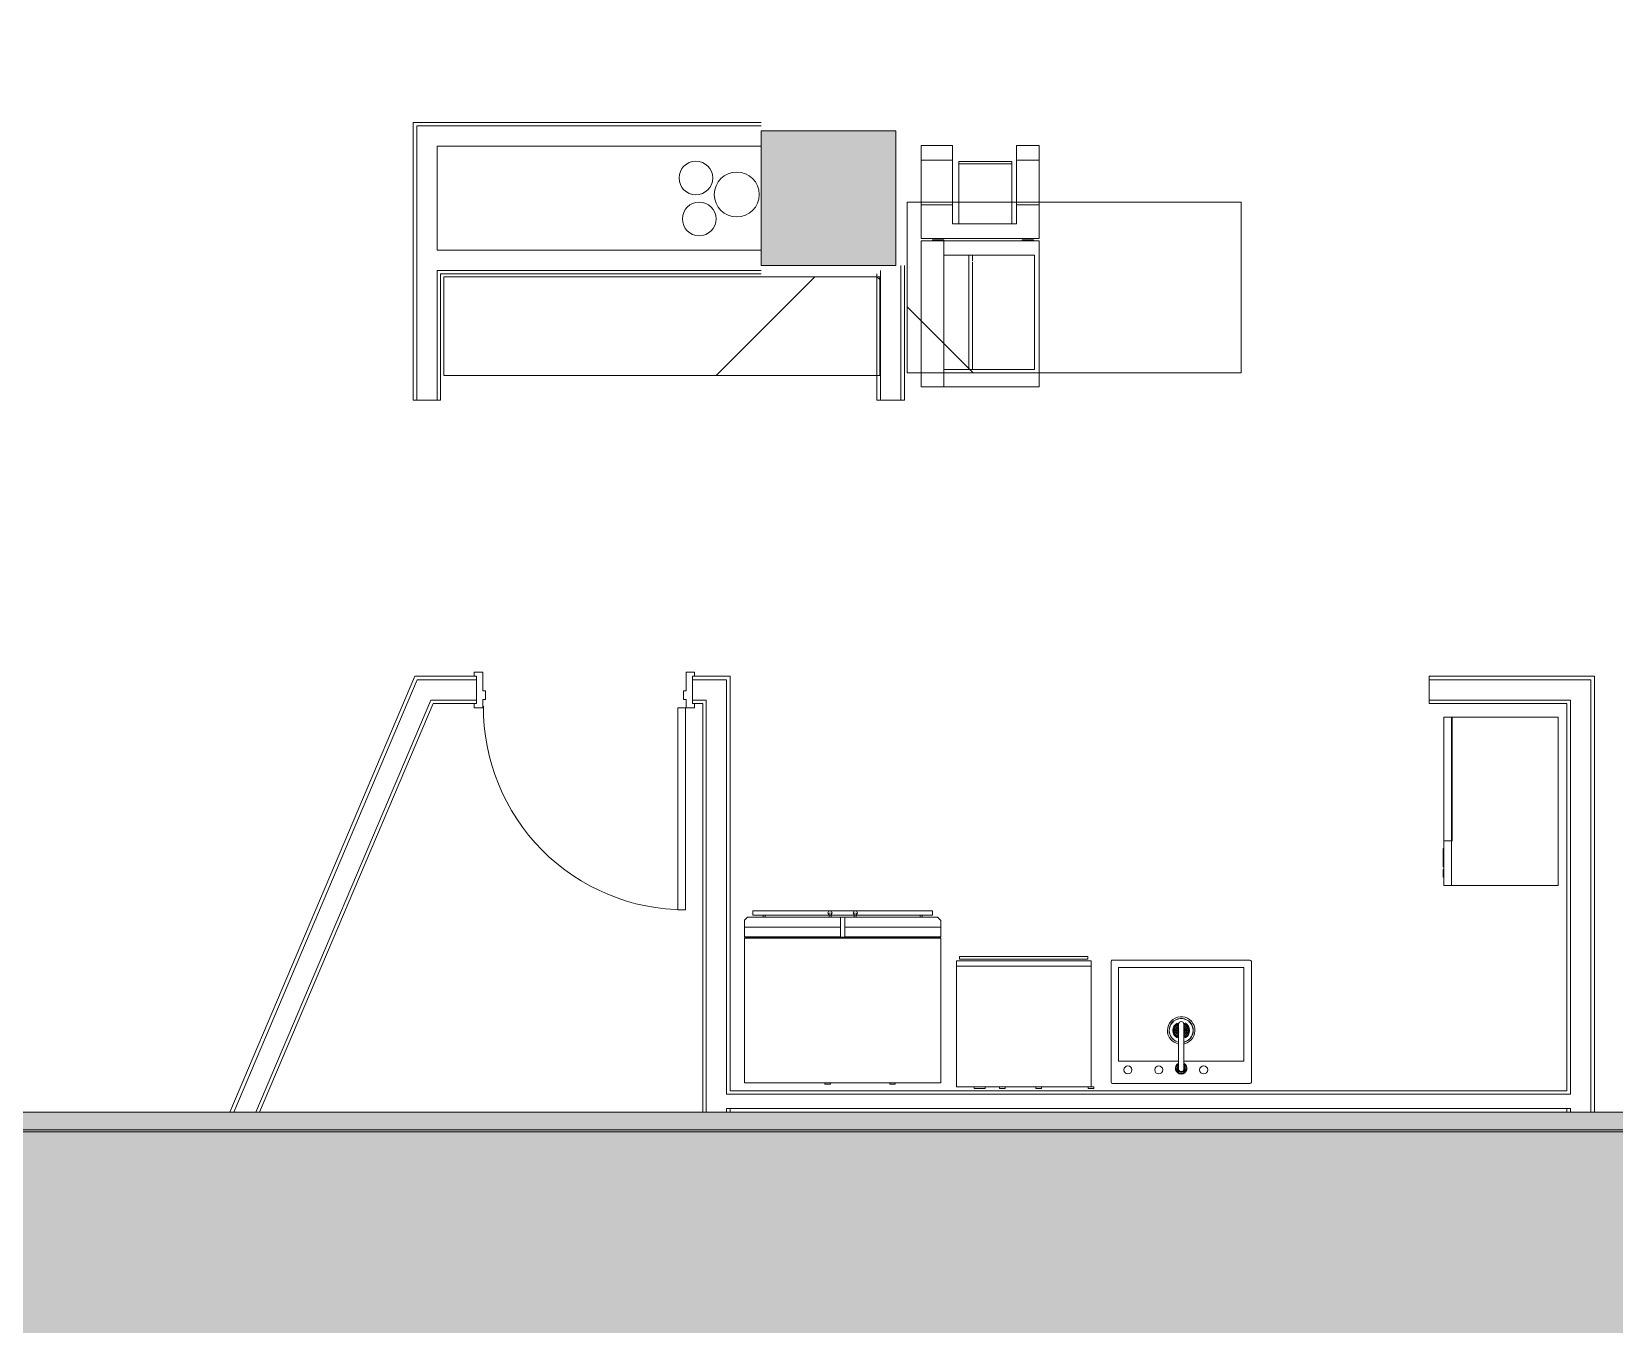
# Model space of a CAD drawing. Header units: inches. Extents: x 920 to 6887, y -557 to 2585.
# Drawn here: x 5182.3 to 5464.3, y 859.5 to 1089.8 of the extents above; entities that cross this region are included whole.
import ezdxf

# ---------------------------------------------------------------- set-up
doc = ezdxf.new("R2010")
doc.units = ezdxf.units.IN
doc.header["$MEASUREMENT"] = 0
for name, color, linetype, lineweight in [('A-DETL-GENF', 92, 'Continuous', 9), ('A-DETL-THIN', 151, 'Continuous', 9), ('A-DOOR', 31, 'Continuous', 18), ('A-WALL', 113, 'Continuous', 13), ('A-WALL-PATT', 111, 'Continuous', 18), ('I-WALL', 2, 'Continuous', 18), ('P-SANR-FIXT', 6, 'Continuous', 9), ('Q-SPCQ', 91, 'Continuous', 9), ('S-COLS', 52, 'Continuous', 18)]:
    doc.layers.add(name, color=color, linetype=linetype, lineweight=lineweight)
pattern_1 = [(45, (2072.32, 0), (-50.0773, 50.0773), []), (135, (2072.32, 0), (-50.0773, -50.0773), [])]

# ---------------------------------------------------------------- blocks, each defined once
blk = doc.blocks.new('Concrete-Rectangular-Column - 24 x 24-7025868-KEY PLAN - INDEX PER SHEET Copy 1')
at = {"layer": 'S-COLS', "lineweight": 9}
blk.add_hatch(color=7, dxfattribs=at).paths.add_polyline_path([(12, -12), (12, 12), (-12, 12), (-12, -12)], flags=0)
at = {"layer": 'S-COLS', "color": 135, "lineweight": 9}
for p, q in [((12, 12), (-12, 12)), ((-12, 12), (-12, -12)), ((12, -12), (12, 12)), ((-12, -12), (12, -12))]:
    blk.add_line(p, q, dxfattribs=at)
blk = doc.blocks.new('A-Refrigerator - A-Refrigerator-7349585-KEY PLAN - INDEX PER SHEET Copy 1')
at = {"layer": 'Q-SPCQ'}
for p, q in [((-16.96, 15.75), (-17.5, 15.21)), ((-17.5, 15.21), (-17.5, 14)), ((-0.36, 15.75), (-16.96, 15.75)), ((16, 16.88), (-16, 16.88)), ((-16, 16.13), (-16, 16.88)), ((-16, 16.13), (16, 16.13)), ((-14.19, 16.18), (-14.19, 15.75)), ((-14.19, 16.18), (-14.19, 15.75)), ((-13.81, 15.75), (-13.81, 16.18)), ((-13.81, 15.75), (-13.81, 16.18)), ((-2.42, 16.5), (-2.42, 15.75)), ((-2.42, 16.5), (-2.42, 15.75)), ((-2.23, 16.5), (-2.23, 16.5)), ((-2.23, 16.5), (-2.23, 16.5)), ((-2.23, 16.5), (-2.23, 16.5)), ((-2.23, 16.5), (-2.23, 16.5)), ((-2.04, 15.75), (-2.04, 16.5)), ((-2.04, 15.75), (-2.04, 16.5)), ((-0.36, 14), (-0.36, 15.75)), ((0.39, 15.75), (-0.36, 15.75)), ((0.39, 15.75), (0.39, 14)), ((16.89, 15.75), (0.39, 15.75)), ((2.04, 16.5), (2.04, 15.75)), ((2.04, 16.5), (2.04, 15.75)), ((2.23, 16.5), (2.23, 16.5)), ((2.23, 16.5), (2.23, 16.5)), ((2.23, 16.5), (2.23, 16.5)), ((2.23, 16.5), (2.23, 16.5)), ((2.42, 15.75), (2.42, 16.5)), ((2.42, 15.75), (2.42, 16.5)), ((13.81, 16.18), (13.81, 15.75)), ((13.81, 16.18), (13.81, 15.75)), ((14.19, 15.75), (14.19, 16.18)), ((14.19, 15.75), (14.19, 16.18)), ((16, 16.88), (16, 16.13)), ((17.5, 15.14), (16.89, 15.75)), ((17.5, 14), (17.5, 15.14)), ((-17.5, 14), (-0.36, 14)), ((-17.5, 12.25), (-17.5, 14)), ((-0.36, 12.25), (-17.5, 12.25)), ((-17.5, 12.25), (-17.5, 12.19)), ((-17.5, 12.19), (-0.36, 12.19)), ((-17.5, 12), (-17.5, -13.75)), ((17.5, 12), (-17.5, 12)), ((-0.36, 14), (-0.36, 12.25)), ((-0.36, 12.19), (-0.36, 12.25)), ((-0.36, 12.19), (17.5, 12.19)), ((0.39, 14), (17.5, 14)), ((0.39, 12.25), (0.39, 14)), ((17.5, 12.25), (0.39, 12.25)), ((17.5, 14), (17.5, 12.25)), ((17.5, -13.75), (17.5, 12)), ((-17.5, -13.75), (17.5, -13.75)), ((-3.18, -13.75), (-3.18, -14)), ((-2.18, -14), (-3.18, -14)), ((-3.18, -14), (-2.18, -14)), ((-2.18, -14), (-2.18, -13.75)), ((8.38, -13.75), (8.38, -14)), ((9.38, -14), (8.38, -14)), ((8.38, -14), (9.38, -14)), ((9.38, -14), (9.38, -13.75))]:
    blk.add_line(p, q, dxfattribs=at)
for centre, start, end in [((-2.25, 16.5), 90, 270), ((-2.25, 16.5), 270, 90), ((2.25, 16.5), 90, 270), ((2.25, 16.5), 270, 90)]:
    blk.add_arc(centre, 0.375, start, end, dxfattribs=at)
blk = doc.blocks.new('Door - Single - Solid Door-7376482-KEY PLAN - INDEX PER SHEET Copy 1')
at = {"layer": 'A-DOOR', "lineweight": 9}
for p, q in [((-14.01, 39.28), (-12.63, 39.28)), ((-14.01, 3.28), (-14.01, 39.28)), ((-12.63, 39.28), (-12.63, 3.28)), ((-15.63, 3.28), (-15.63, 2.53)), ((-14.13, 3.28), (-15.63, 3.28)), ((-14.13, 1.78), (-14.13, 3.28)), ((-12.63, 3.28), (-14.01, 3.28)), ((23.62, 3.28), (22.12, 3.28)), ((22.12, 3.28), (22.12, 1.78)), ((23.62, 2.53), (23.62, 3.28)), ((-13.63, 1.78), (-14.13, 1.78)), ((-14.13, -3.1), (-14.13, 0.28)), ((-14.13, 0.28), (-13.63, 0.28)), ((-13.63, 0.28), (-13.63, 1.78)), ((22.12, 1.78), (21.62, 1.78)), ((21.62, 1.78), (21.62, 0.28)), ((21.62, 0.28), (22.12, 0.28)), ((22.12, 0.28), (22.12, -3.1)), ((-15.63, -2.35), (-15.63, -3.1)), ((23.62, -3.1), (23.62, -2.35)), ((-15.63, -3.1), (-14.13, -3.1)), ((22.12, -3.1), (23.62, -3.1))]:
    blk.add_line(p, q, dxfattribs=at)
blk.add_arc((-14.01, 3.28), 36, 359.5, 90, dxfattribs=at)
blk = doc.blocks.new('A-Dishwasher - A-Dishwasher-4719265-KEY PLAN - INDEX PER SHEET Copy 1')
at = {"layer": 'Q-SPCQ'}
for p, q in [((-12.5, 11.5), (-12.5, 11.25)), ((-11.5, 11.5), (-12.5, 11.5)), ((-12.5, 11.5), (-11.5, 11.5)), ((-11.5, 11.25), (-11.5, 11.5)), ((-3.18, 11.5), (-3.18, 11.25)), ((-2.18, 11.5), (-3.18, 11.5)), ((-3.18, 11.5), (-2.18, 11.5)), ((-2.18, 11.25), (-2.18, 11.5)), ((3.31, 11.5), (3.31, 11.25)), ((4.31, 11.5), (3.31, 11.5)), ((3.31, 11.5), (4.31, 11.5)), ((4.31, 11.25), (4.31, 11.5)), ((6.85, 11.5), (6.85, 11.25)), ((8.85, 11.5), (6.85, 11.5)), ((6.85, 11.5), (8.85, 11.5)), ((8.85, 11.25), (8.85, 11.5)), ((-12, 11.25), (-12.5, 11.25)), ((-12.5, 11.25), (-12, 11.25)), ((-12, -10.25), (-12, 11.25)), ((-12, 11.25), (12, 11.25)), ((12, 11.25), (12, -10.25)), ((-12, -11.25), (-12, -10.25)), ((-12, -10.25), (12, -10.25)), ((-12, -10.25), (12, -10.25)), ((-12, -11.25), (12, -11.25)), ((12, -10.25), (12, -11.25)), ((11.43, -11.5), (-11.43, -11.5)), ((-11.43, -12), (-11.43, -11.5)), ((-11.43, -11.5), (-11.43, -11.51)), ((-11.43, -11.99), (-11.43, -12)), ((-11.43, -12), (11.43, -12)), ((11.43, -11.51), (11.43, -11.5)), ((11.43, -11.5), (11.43, -12)), ((11.43, -12), (11.43, -11.99))]:
    blk.add_line(p, q, dxfattribs=at)
blk = doc.blocks.new('P-Faucet-Counter - Vibrant Stainless-4259825-KEY PLAN - INDEX PER SHEET Copy 1')
at = {"layer": 'P-SANR-FIXT'}
for p, q in [((-0.47, 0.12), (-0.47, -7.88)), ((0.47, -7.88), (0.47, 0.12))]:
    blk.add_line(p, q, dxfattribs=at)
for centre, radius, start, end in [((0, 0), 1.02, 90, 240), ((0, 0), 0.933, 90, 240), ((0, 0), 0.875, 90, 240), ((0, 0), 0.656, 90, 225), ((0, 0.12), 0.467, 0, 180), ((0, 0), 1.02, 300, 90), ((0, 0), 0.933, 300, 90), ((0, 0), 0.875, 300, 90), ((0, 0), 0.656, 315, 90), ((0, -7.88), 0.467, 180, 360)]:
    blk.add_arc(centre, radius, start, end, dxfattribs=at)
blk = doc.blocks.new('Plumbing Fixtures 3 - Plumbing Fixtures 3-7438931-KEY PLAN - INDEX PER SHEET Copy 1')
at = {"layer": 'P-SANR-FIXT'}
for centre, radius, start, end in [((3228.35, 1063.72), 3, 0, 180), ((3228.35, 1063.72), 3, 180, 0), ((3235.63, 1060.77), 4, 0, 180), ((3235.63, 1060.77), 4, 180, 0), ((3228.94, 1056.42), 3, 0, 180), ((3228.94, 1056.42), 3, 180, 0)]:
    blk.add_arc(centre, radius, start, end, dxfattribs=at)
blk = doc.blocks.new('Sink-Kitchen-KOHLER-Vault-K-3894 - Dual-Mount_4 Faucet Holes_ NA-Stainless Steel 2-7450722-KEY PLAN - INDEX PER SHEET Copy 1')
at = {"layer": 'P-SANR-FIXT'}
for p, q in [((-12.5, 9.23), (-12.5, -12.27)), ((12.25, 9.48), (-12.25, 9.48)), ((12.5, -12.27), (12.5, 9.23)), ((-11.17, 5.45), (-11.17, -11.19)), ((-0.47, 5.45), (-11.17, 5.45)), ((11.17, 5.45), (0.47, 5.45)), ((11.17, -11.19), (11.17, 5.45)), ((-11.17, -11.19), (11.17, -11.19)), ((-12.25, -12.52), (12.25, -12.52))]:
    blk.add_line(p, q, dxfattribs=at)
for centre, radius in [((-4, 7.03), 0.721), ((4, 7.03), 0.721), ((9.5, 7.03), 0.721), ((-1.28, 0), 0.0946), ((-1.25, 0.28), 0.0946), ((-1.15, 0.56), 0.0946), ((-1, 0.8), 0.0946), ((-0.95, 0), 0.0946), ((-0.91, 0.29), 0.0946), ((-0.8, 1), 0.0946), ((-0.77, 0.56), 0.0946), ((-0.62, 0), 0.0946), ((-0.56, 1.15), 0.0946), ((-0.56, 0.77), 0.0946), ((-0.54, 0.31), 0.0946), ((0.54, 0.31), 0.0946), ((0.56, 1.15), 0.0946), ((0.56, 0.77), 0.0946), ((0.62, 0), 0.0946), ((0.77, 0.56), 0.0946), ((0.8, 1), 0.0946), ((0.91, 0.29), 0.0946), ((0.95, 0), 0.0946), ((1, 0.8), 0.0946), ((1.15, 0.56), 0.0946), ((1.25, 0.28), 0.0946), ((1.28, 0), 0.0946), ((-1.25, -0.28), 0.0946), ((-1.15, -0.56), 0.0946), ((-1, -0.8), 0.0946), ((-0.91, -0.29), 0.0946), ((-0.8, -1), 0.0946), ((-0.77, -0.56), 0.0946), ((-0.56, -0.77), 0.0946), ((-0.56, -1.15), 0.0946), ((-0.54, -0.31), 0.0946), ((0.54, -0.31), 0.0946), ((0.56, -1.15), 0.0946), ((0.56, -0.77), 0.0946), ((0.77, -0.56), 0.0946), ((0.8, -1), 0.0946), ((0.91, -0.29), 0.0946), ((1, -0.8), 0.0946), ((1.15, -0.56), 0.0946), ((1.25, -0.28), 0.0946)]:
    blk.add_circle(centre, radius, dxfattribs=at)
for centre, radius, start, end in [((-12.25, 9.23), 0.25, 90, 180), ((12.25, 9.23), 0.25, 0, 90), ((0, 7.03), 0.721, 360, 195.5201), ((0, 7.03), 0.721, 328.9598, 360), ((0, 0), 2.45, 104.1995, 360), ((0, 0), 2.15, 105.8963, 360), ((0, 0), 2.12, 106.1061, 360), ((0, 0), 1.5, 118.0054, 242.6108), ((0, 0), 2.45, 360, 79.6012), ((0, 0), 2.12, 360, 72), ((0, 0), 2.15, 360, 72), ((0, 0), 1.5, 360, 61.9946), ((0, 0), 1.5, 298.0054, 360), ((-12.25, -12.27), 0.25, 180, 270), ((12.25, -12.27), 0.25, 270, 0)]:
    blk.add_arc(centre, radius, start, end, dxfattribs=at)
blk = doc.blocks.new('A-Copier-Floor - A-Copier-Floor-4036613-KEY PLAN - INDEX PER SHEET Copy 1')
at = {"layer": 'Q-SPCQ'}
for p, q in [((-30.09, 11.47), (-27.49, 11.47)), ((-30.09, 11.47), (-30.09, 7.47)), ((-27.49, 11.47), (-20.12, 11.47)), ((-27.49, 11.47), (-27.49, 7.47)), ((-19.98, 11.47), (-19.49, 11.47)), ((-19.49, 11.47), (-13.49, 11.47)), ((-19.49, 11.47), (-19.49, 7.47)), ((-13.49, 11.47), (-13.49, -9.53)), ((10.42, 11.47), (-13.09, 11.47)), ((-13.09, 11.47), (-13.09, -5.51)), ((12.91, 11.47), (10.42, 11.47)), ((12.91, -5.51), (12.91, 11.47)), ((-13.29, 10.49), (-13.29, 8.47)), ((-13.29, 10.49), (-13.19, 10.49)), ((-13.19, 10.49), (-13.29, 10.49)), ((-13.29, 8.47), (-13.19, 8.47)), ((-13.19, 8.47), (-13.29, 8.47)), ((-10.52, -5.51), (-10.52, 10.67)), ((-10.52, 10.67), (9.82, 10.67)), ((9.82, 10.67), (9.82, -5.51)), ((-30.09, 7.47), (-27.49, 7.47)), ((-27.49, 7.47), (-20.12, 7.47)), ((-27.26, 6.6), (-26.84, 6.6)), ((-27.26, 6.6), (-27.26, -2.84)), ((-26.84, 6.6), (-20.12, 6.6)), ((-26.84, -2.84), (-26.84, 6.6)), ((-19.98, 7.47), (-19.49, 7.47)), ((-19.98, 6.6), (-16.13, 6.6)), ((-19.49, 7.47), (-16.13, 7.47)), ((-16.13, 7.47), (-16.13, -3.97)), ((-9.48, -0.4), (-10.52, -0.4)), ((-10.52, -0.4), (-10.52, -1.03)), ((-10.52, -1.03), (9.82, -1.03)), ((9.82, -0.4), (-9.3, -0.4)), ((9.82, -1.03), (9.82, -0.4)), ((-27.49, -3.97), (-30.09, -3.97)), ((-30.09, -3.97), (-30.09, -9.53)), ((-20.12, -3.97), (-27.49, -3.97)), ((-27.49, -3.97), (-27.49, -9.53)), ((-26.84, -2.84), (-27.26, -2.84)), ((-20.12, -2.84), (-26.84, -2.84)), ((-16.13, -2.84), (-19.98, -2.84)), ((-19.49, -3.97), (-19.98, -3.97)), ((-16.13, -3.97), (-19.49, -3.97)), ((-19.49, -3.97), (-19.49, -9.53)), ((-13.29, -5.51), (-13.29, -7.53)), ((-13.29, -5.51), (-13.19, -5.51)), ((-13.19, -5.51), (-13.29, -5.51)), ((-13.09, -5.51), (-10.52, -5.51)), ((-13.09, -5.51), (-13.09, -9.53)), ((9.82, -5.51), (-10.52, -5.51)), ((9.82, -5.51), (10.42, -5.51)), ((10.42, -5.51), (12.91, -5.51)), ((12.91, -9.53), (12.91, -5.51)), ((-13.29, -7.53), (-13.19, -7.53)), ((-13.19, -7.53), (-13.29, -7.53)), ((-27.49, -9.53), (-30.09, -9.53)), ((-20.12, -9.53), (-27.49, -9.53)), ((-19.49, -9.53), (-19.98, -9.53)), ((-13.49, -9.53), (-19.49, -9.53)), ((-13.09, -9.53), (10.42, -9.53)), ((10.42, -9.53), (12.91, -9.53))]:
    blk.add_line(p, q, dxfattribs=at)
blk = doc.blocks.new('A-Microwave - 1000 Watt-2_5CuFt-4748818-KEY PLAN - INDEX PER SHEET Copy 1')
at = {"layer": 'Q-SPCQ'}
for p, q in [((17.11, -8.38), (-12.89, -8.38)), ((-12.89, -8.38), (-12.89, -27.38)), ((17.11, -27.38), (17.11, -8.38)), ((-12.89, -27.25), (9.11, -27.25)), ((-12.89, -28.75), (-12.89, -27.25)), ((-12.89, -27.38), (17.11, -27.38)), ((9.11, -27.25), (9.11, -28.75)), ((17.11, -28.75), (17.11, -27.38)), ((9.11, -28.75), (-12.89, -28.75)), ((17.11, -28.75), (9.11, -28.75)), ((10.48, -28.75), (10.48, -28.88)), ((11.86, -28.88), (10.48, -28.88)), ((10.54, -28.75), (10.54, -28.88)), ((10.54, -28.75), (10.54, -28.88)), ((10.54, -28.75), (10.54, -28.88)), ((10.54, -28.75), (10.54, -28.88)), ((10.54, -28.75), (10.54, -28.88)), ((11.92, -28.88), (10.54, -28.88)), ((11.64, -28.88), (10.54, -28.88)), ((11.64, -28.88), (10.54, -28.88)), ((11.59, -28.88), (10.54, -28.88)), ((11.59, -28.88), (10.54, -28.88)), ((11.59, -28.75), (11.59, -28.88)), ((11.59, -28.88), (11.59, -28.75)), ((11.64, -28.88), (11.64, -28.75)), ((11.64, -28.88), (11.64, -28.75)), ((11.67, -28.75), (11.67, -28.88)), ((11.67, -28.75), (11.67, -28.88)), ((11.67, -28.75), (11.67, -28.88)), ((11.67, -28.75), (11.67, -28.88)), ((12.71, -28.88), (11.67, -28.88)), ((12.71, -28.88), (11.67, -28.88)), ((12.72, -28.88), (11.67, -28.88)), ((12.72, -28.88), (11.67, -28.88)), ((11.86, -28.75), (11.86, -28.88)), ((11.92, -28.88), (11.92, -28.75)), ((12.42, -28.75), (12.42, -28.88)), ((13.79, -28.88), (12.42, -28.88)), ((12.71, -28.75), (12.71, -28.88)), ((12.71, -28.75), (12.71, -28.88)), ((12.72, -28.75), (12.72, -28.88)), ((12.72, -28.88), (12.72, -28.75)), ((12.74, -28.75), (12.74, -28.88)), ((12.74, -28.75), (12.74, -28.88)), ((12.74, -28.75), (12.74, -28.88)), ((12.74, -28.75), (12.74, -28.88)), ((13.79, -28.88), (12.74, -28.88)), ((13.79, -28.88), (12.74, -28.88)), ((13.79, -28.88), (12.74, -28.88)), ((13.79, -28.88), (12.74, -28.88)), ((13.79, -28.88), (13.79, -28.75)), ((13.79, -28.88), (13.79, -28.75)), ((13.79, -28.88), (13.79, -28.75)), ((13.79, -28.88), (13.79, -28.75)), ((13.79, -28.75), (13.79, -28.88)), ((14.23, -28.75), (14.23, -28.88)), ((14.23, -28.75), (14.23, -28.88)), ((15.61, -28.88), (14.23, -28.88)), ((15.61, -28.88), (14.23, -28.88)), ((14.53, -28.75), (14.53, -28.88)), ((14.53, -28.75), (14.53, -28.88)), ((15.53, -28.88), (14.53, -28.88)), ((14.53, -28.88), (15.53, -28.88)), ((15.53, -28.88), (14.53, -28.88)), ((14.53, -28.88), (15.53, -28.88)), ((15.53, -28.88), (15.53, -28.75)), ((15.53, -28.88), (15.53, -28.75)), ((15.61, -28.88), (15.61, -28.75)), ((15.61, -28.88), (15.61, -28.75))]:
    blk.add_line(p, q, dxfattribs=at)

msp = doc.modelspace()

# ---------------------------------------------------------------- hatches: boundary and pattern name
at = {"layer": 'A-DETL-GENF'}
h = msp.add_hatch(color=254, dxfattribs=at)
h.paths.add_polyline_path([(4888.04, 1310.42), (4881.42, 1330.21), (4883.32, 1330.85), (4889.94, 1311.05)], flags=0)
h.paths.add_polyline_path([(4855.07, 1409.05), (4848.45, 1428.85), (4850.35, 1429.48), (4856.97, 1409.68)], flags=0)
h.paths.add_polyline_path([(5166.21, 4), (5181.84, 4.69), (5192.43, 5.7), (5202.97, 7.18), (5214.09, 9.26), (5223.8, 11.52), (5231.77, 13.67), (5243.14, 17.33), (5256.39, 22.4), (5265.98, 26.62), (5275.27, 31.21), (5283.99, 35.98), (5293.17, 41.54), (5301.86, 47.33), (5310.55, 53.7), (5318.91, 60.42), (5329.07, 69.5), (5336.44, 76.76), (5344.11, 85.03), (5350.38, 92.41), (5357.24, 101.24), (5362.77, 109.02), (5368.43, 117.73), (5373.71, 126.69), (5378.74, 136.16), (5383.36, 145.86), (5387.54, 155.77), (5391.43, 166.35), (5395.19, 178.42), (5397.52, 187.17), (5399.73, 197.12), (5401.6, 207.79), (5402.91, 217.63), (5404.02, 231.92), (5404.32, 241.1), (5404.19, 252.22), (5403.59, 262.91), (5402.53, 273.43), (5400.44, 286.98), (5398.47, 296.69), (5395.33, 309.73), (5392.71, 320.13), (6887.28, 320.13), (6553.06, 1320.13), (5824.32, 1320.13), (5824.32, 1307.13), (5816.82, 1307.13), (5816.82, 1288.13), (5792.82, 1288.13), (5792.82, 1307.13), (5791.12, 1307.13), (5791.12, 897.25), (6044.12, 897.25), (6044.12, 893.75), (5167.02, 893.75), (5165.87, 894.13), (5041.12, 894.13), (5028.52, 931.81), (4989.76, 918.86), (4990.12, 917.81), (4986.82, 916.66), (4975.93, 948.09), (5009.14, 959.19), (5014.84, 942.12), (5015.31, 942.29), (5009.61, 959.35), (5012.93, 960.46), (5018.65, 943.39), (5062.32, 957.99), (5053.49, 983.48), (5054.66, 983.88), (5055.29, 982), (5058.52, 983.08), (5059.17, 981.19), (5140.81, 1008.47), (5123.46, 1060.14), (5123.05, 1060), (5130.51, 1037.19), (5107.9, 1029.63), (5100.29, 1052.39), (5090.33, 1049.07), (5090.33, 1048.54), (5084.8, 1046.69), (5083.69, 1050.01), (5117.83, 1061.42), (5065.84, 1216.96), (4917.41, 1167.35), (4949.28, 1072.03), (4991.48, 1086.14), (5011.61, 1025.91), (5041.01, 1035.74), (5045.92, 1021.05), (5042.6, 1019.94), (5038.8, 1031.31), (5001.4, 1018.81), (5000.29, 1022.13), (5003.08, 1023.06), (4984.85, 1077.6), (4941.22, 1063.01), (4959.45, 1008.48), (4968.04, 1011.35), (4969.15, 1008.03), (4957.24, 1004.05), (4906.99, 1154.37), (4905.69, 1153.94), (4899.23, 1173.26), (4918.55, 1179.72), (4909.16, 1207.82), (4921.01, 1211.78), (4930.21, 1184.28), (5010.82, 1211.22), (4978.99, 1306.02), (4898.5, 1279.12), (4907.7, 1251.61), (4895.84, 1247.65), (4876.21, 1306.46), (4888.04, 1310.42), (4897.24, 1282.91), (4977.85, 1309.86), (4946.15, 1404.7), (4865.53, 1377.75), (4874.73, 1350.25), (4862.87, 1346.29), (4843.22, 1405.09), (4855.07, 1409.05), (4864.27, 1381.55), (4944.88, 1408.49), (4913.18, 1503.34), (4832.56, 1476.39), (4841.76, 1448.88), (4829.9, 1444.92), (4820.51, 1473.02), (4801.19, 1466.56), (4794.73, 1485.88), (4796.03, 1486.32), (4783.69, 1523.24), (4787.01, 1524.35), (4802.84, 1477), (4975.77, 1534.8), (4947.67, 1622.41), (4773.67, 1564.25), (4774.33, 1562.28), (4771.01, 1561.17), (4746.41, 1634.75), (4753.29, 1637.04), (4750.24, 1646.17), (4753.56, 1647.28), (4757.56, 1635.84), (4768.55, 1639.51), (4775.84, 1617.69), (4757.82, 1611.67), (4772.56, 1567.57), (4946.6, 1625.75), (4894.21, 1789.07), (4871.83, 1781.59), (4864.22, 1804.35), (4886.87, 1811.96), (4884.13, 1820.5), (4881.56, 1819.63), (4811.66, 2025.08), (4790.21, 2017.78), (4780.74, 2046.11), (4802.08, 2053.24), (4729.95, 2264.79), (4709.69, 2258.02), (4700.34, 2285.99), (4720.57, 2292.81), (4686.59, 2392.65), (4669.71, 2387), (4660.52, 2414.51), (4677.24, 2420.15), (4675.98, 2423.85), (4631.44, 2502.21), (4603.47, 2526.71), (4523.98, 2567.41), (4488.24, 2574.31), (4400.78, 2567.1), (4371.46, 2556.95), (4298.22, 2507.47), (4294.45, 2503.18), (4308.8, 2490.48), (4292.89, 2472.51), (4278.61, 2485.15), (4274.72, 2480.73), (4236.9, 2402.54), (4230.59, 2372.08), (4237.24, 2282.38), (4114.32, 2282.38), (4114.32, 2230.88), (4082.32, 2230.88), (4082.32, 2282.38), (3874.32, 2282.38), (3874.32, 2230.63), (3842.32, 2230.88), (3842.32, 2282.38), (3634.41, 2282.38), (3634.41, 2230.88), (3602.32, 2230.88), (3602.32, 2282.38), (3274.61, 2282.38), (3274.61, 2230.63), (3242.32, 2230.63), (3242.32, 2282.38), (3034.32, 2282.38), (3034.32, 2230.63), (3008.32, 2230.63), (3008.32, 2044.37), (3030.32, 2044.37), (3030.32, 2020.37), (3008.32, 2020.37), (3008.32, 1808.38), (3034.32, 1808.38), (3034.32, 1776.38), (3008.32, 1776.38), (3008.32, 1568.38), (3034.32, 1568.38), (3034.32, 1536.37), (3008.32, 1536.37), (3008.32, 1324.37), (3030.32, 1324.37), (3030.32, 1306.46), (3246.32, 1306.46), (3246.44, 1324.37), (3270.32, 1324.37), (3270.32, 1306.46), (3606.31, 1306.46), (3606.31, 1324.25), (3604.44, 1324.25), (3604.44, 1326.25), (3630.37, 1326.25), (3630.37, 1306.46), (3844.44, 1306.46), (3844.44, 1326.25), (3846.44, 1326.25), (3846.45, 1324.37), (3870.32, 1324.37), (3870.32, 1306.46), (4084.43, 1306.46), (4084.44, 1326.27), (4112.21, 1326.27), (4112.21, 1306.46), (4326.32, 1306.46), (4326.44, 1324.37), (4350.32, 1324.37), (4350.32, 1306.46), (4556.33, 1306.46), (4940.2, 158.43), (4945.05, 146.72), (4949.74, 136.77), (4954.79, 127.19), (4960.24, 117.91), (4966.08, 108.91), (4972.3, 100.2), (4978.9, 91.77), (4986.5, 82.97), (4995.23, 73.83), (5002.8, 66.62), (5009.66, 60.6), (5019.48, 52.76), (5027.2, 47.14), (5035.88, 41.36), (5044.82, 35.96), (5054.29, 30.8), (5063.67, 26.2), (5073.3, 22), (5085.13, 17.52), (5092.99, 14.89), (5107.55, 10.88), (5116.75, 8.83), (5128.89, 6.7), (5134.99, 5.83), (5150.1, 4.48), (5160.63, 4.09), (5165.54, 4.01)], flags=0)
h.paths.add_polyline_path([(4946.26, 158.43), (4938.65, 181.19), (4961.41, 188.8), (4969.02, 166.04), (4947.98, 159)], flags=0)
h.paths.add_polyline_path([(5124.09, 279.42), (5124.09, 303.42), (5148.09, 303.42), (5148.09, 279.42)], flags=0)
h.paths.add_polyline_path([(4905.36, 280.77), (4897.75, 303.53), (4920.52, 311.14), (4928.12, 288.38), (4905.6, 280.85)], flags=0)
h.paths.add_polyline_path([(5367.36, 299.19), (5359.75, 321.95), (5382.51, 329.56), (5390.12, 306.8), (5377.62, 302.62)], flags=0)
h.paths.add_polyline_path([(5385.63, 328.12), (5378.02, 350.88), (5400.83, 358.34), (5408.39, 335.73), (5387.44, 328.72)], flags=0)
h.paths.add_polyline_path([(6536.32, 328.12), (6512.32, 328.12), (6512.32, 352.12), (6536.32, 352.12), (6536.32, 330.25)], flags=0)
h.paths.add_polyline_path([(6776.32, 328.12), (6752.32, 328.12), (6752.32, 352.12), (6776.32, 352.12), (6776.32, 330.25)], flags=0)
h.paths.add_polyline_path([(6032.32, 328.12), (6032.32, 352.12), (6056.32, 352.12), (6056.32, 328.12)], flags=0)
h.paths.add_polyline_path([(5792.32, 328.12), (5792.32, 352.12), (5816.32, 352.12), (5816.32, 328.12)], flags=0)
h.paths.add_polyline_path([(6272.32, 328.12), (6272.32, 352.12), (6296.32, 352.12), (6296.32, 328.12)], flags=0)
h.paths.add_polyline_path([(5576.32, 328.12), (5552.32, 328.12), (5552.32, 352.12), (5576.32, 352.12), (5576.32, 330.25)], flags=0)
h.paths.add_polyline_path([(4862.8, 392.49), (4850.7, 428.67), (4859.71, 431.68), (4871.81, 395.5), (4863.07, 392.58)], flags=0)
h.paths.add_polyline_path([(4822.67, 512.54), (4810.64, 548.52), (4819.65, 551.54), (4821.86, 544.93), (4840.4, 551.12), (4848.01, 528.36), (4829.47, 522.16), (4831.68, 515.55), (4823.29, 512.75)], flags=0)
h.paths.add_polyline_path([(5803.47, 568.12), (5792.32, 568.12), (5792.32, 592.12), (5816.32, 592.12), (5816.32, 568.12), (5806.12, 568.12)], flags=0)
h.paths.add_polyline_path([(6056.32, 568.12), (6032.32, 568.12), (6032.32, 592.12), (6056.32, 592.12), (6056.32, 569.88)], flags=0)
h.paths.add_polyline_path([(5312.32, 568.12), (5312.32, 592.12), (5336.32, 592.12), (5336.32, 568.12), (5323.4, 568.12)], flags=0)
h.paths.add_polyline_path([(6776.32, 568.12), (6752.32, 568.12), (6752.32, 592.12), (6776.32, 592.12), (6776.32, 569.88)], flags=0)
h.paths.add_polyline_path([(5552.32, 568.12), (5552.32, 592.12), (5576.32, 592.12), (5576.32, 568.12), (5564.84, 568.12)], flags=0)
h.paths.add_polyline_path([(5296.32, 568.12), (5272.32, 568.12), (5272.32, 592.12), (5296.32, 592.12), (5296.32, 568.6)], flags=0)
h.paths.add_polyline_path([(6296.32, 568.12), (6272.32, 568.12), (6272.32, 592.12), (6296.32, 592.12), (6296.32, 576.21)], flags=0)
h.paths.add_polyline_path([(6536.32, 568.12), (6512.32, 568.12), (6512.32, 592.12), (6536.32, 592.12), (6536.32, 569.88)], flags=0)
h.paths.add_polyline_path([(5072.32, 568.12), (5072.32, 592.12), (5096.32, 592.12), (5096.32, 568.12)], flags=0)
h.paths.add_polyline_path([(4782.6, 632.4), (4770.52, 668.54), (4779.53, 671.55), (4791.61, 635.41), (4783.24, 632.61)], flags=0)
h.paths.add_polyline_path([(4742.47, 752.47), (4660.97, 996.28), (4669.98, 999.29), (4741.65, 784.88), (4760.11, 791.06), (4767.72, 768.29), (4749.26, 762.12), (4751.48, 755.48), (4743.1, 752.68)], flags=0)
h.paths.add_polyline_path([(6683.99, 804.12), (6671.32, 804.12), (6671.32, 828.12), (6695.32, 828.12), (6695.32, 804.12)], flags=0)
h.paths.add_polyline_path([(6536.32, 806.12), (6512.32, 806.12), (6512.32, 830.12), (6536.32, 830.12)], flags=0)
h.paths.add_polyline_path([(5556.51, 808.12), (5552.32, 808.12), (5552.32, 832.12), (5576.32, 832), (5576.32, 808.12), (5574.82, 808.12)], flags=0)
h.paths.add_polyline_path([(5792.32, 808.12), (5792.32, 832.12), (5816.32, 832.12), (5816.32, 808.12)], flags=0)
h.paths.add_polyline_path([(6032.32, 808.12), (6032.32, 832.12), (6056.32, 832.12), (6056.32, 808.12), (6032.82, 808.12)], flags=0)
h.paths.add_polyline_path([(6296.32, 808.12), (6272.32, 808.12), (6272.32, 832.12), (6296.32, 832.12)], flags=0)
h.paths.add_polyline_path([(5333.19, 808.12), (5312.32, 808.12), (5312.32, 832.12), (5336.32, 832.12), (5336.32, 808.12)], flags=0)
h.paths.add_polyline_path([(5072.32, 808.12), (5072.32, 832.12), (5096.32, 832.12), (5096.32, 808.12), (5093.8, 808.12)], flags=0)
h.paths.add_polyline_path([(5295.32, 808.12), (5271.32, 808.12), (5271.32, 832.12), (5295.32, 832.12), (5295.32, 809)], flags=0)
h.paths.add_polyline_path([(4883.95, 917.34), (4880.63, 916.23), (4877.62, 925.24), (4880.94, 926.35), (4883.47, 918.77)], flags=0)
h.paths.add_polyline_path([(4908.04, 859.47), (4889.32, 915.45), (4885.06, 914.02), (4883.95, 917.34), (4889.88, 919.32), (4890.98, 916), (4892.64, 916.56), (4911.24, 860.54), (4908.51, 859.63)], flags=0)
h.paths.add_polyline_path([(6084.12, 893.75), (6084.12, 897.25), (6086.37, 897.25), (6086.37, 893.75)], flags=0)
h.paths.add_polyline_path([(4988.25, 923.23), (5014.53, 932.01), (5006.93, 954.76), (4980.45, 945.73), (4986.82, 927.35)], flags=0)
h.paths.add_polyline_path([(5017.85, 933.12), (5018.33, 933.28), (5016.79, 937.89), (5016.31, 937.73)], flags=0)
h.paths.add_polyline_path([(5021.65, 934.39), (5065.39, 949.13), (5063.84, 953.62), (5020.1, 939), (5021.61, 934.49)], flags=0)
h.paths.add_polyline_path([(5071.32, 946.12), (5071.32, 946.13), (5071.31, 946.12)], flags=0)
h.paths.add_polyline_path([(5066.71, 959.45), (5066.94, 959.8), (5061.06, 978.13), (5060.32, 977.88), (5066.65, 959.63)], flags=0)
h.paths.add_polyline_path([(4864.94, 963.18), (4861.92, 972.19), (4865.24, 973.3), (4868.25, 964.29)], flags=0)
h.paths.add_polyline_path([(4865.24, 973.3), (4864.13, 976.62), (4868.4, 978.04), (4852.55, 1025.46), (4830.26, 1018.01), (4823.76, 1037.46), (4675.82, 988), (4578.82, 1278.2), (4624.81, 1293.58), (4625.92, 1290.26), (4583.25, 1275.99), (4647.12, 1084.9), (4689.79, 1099.17), (4688.36, 1103.43), (4694.53, 1105.49), (4593.71, 1407.09), (4552.45, 1393.3), (4571.48, 1336.4), (4571.48, 1306.46), (4567.98, 1306.48), (4567.79, 1336.4), (4547.55, 1396.93), (4543.35, 1395.53), (4472.58, 1607.26), (4481.11, 1610.12), (4494.82, 1569.1), (4512.3, 1575.01), (4498.6, 1615.96), (4509.79, 1619.7), (4511.62, 1614.25), (4507.82, 1612.98), (4509.09, 1609.19), (4505.05, 1607.72), (4520.39, 1561.83), (4524.18, 1563.1), (4526.72, 1555.51), (4536.2, 1558.68), (4537.31, 1555.36), (4503.23, 1543.96), (4548.88, 1407.39), (4592.43, 1421.95), (4593.07, 1420.06), (4697.87, 1455.09), (4651.59, 1593.56), (4579.92, 1569.6), (4574.18, 1586.79), (4580.81, 1589.01), (4583.71, 1580.36), (4662.03, 1606.51), (4711.64, 1458.11), (4712.92, 1458.54), (4719.38, 1439.22), (4700.09, 1432.76), (4709.48, 1404.67), (4697.62, 1400.7), (4687.8, 1430.11), (4691.09, 1431.21), (4690.19, 1434.07), (4713.86, 1441.98), (4709.11, 1456.21), (4691.55, 1450.34), (4694.53, 1440.79), (4597.03, 1408.2), (4631.9, 1303.87), (4720.13, 1333.37), (4710.94, 1360.87), (4722.79, 1364.83), (4742.45, 1306.03), (4730.59, 1302.07), (4721.4, 1329.57), (4633.17, 1300.08), (4664.87, 1205.24), (4753.1, 1234.73), (4743.91, 1262.24), (4755.77, 1266.2), (4775.42, 1207.4), (4763.57, 1203.43), (4754.37, 1230.94), (4666.14, 1201.45), (4697.85, 1106.6), (4786.08, 1136.1), (4776.88, 1163.6), (4788.74, 1167.56), (4798.13, 1139.47), (4817.43, 1145.92), (4823.89, 1126.59), (4822.58, 1126.16), (4834.95, 1089.17), (4831.63, 1088.06), (4815.62, 1135.95), (4648.71, 1080.16), (4678.03, 992.43), (4844.89, 1048.38), (4844.31, 1050.12), (4847.63, 1051.23), (4872.83, 975.83), (4868.25, 974.3)], flags=0)
h.paths.add_polyline_path([(5112.66, 1007.5), (5100.62, 1043.54), (5102.51, 1044.17), (5114.56, 1008.13)], flags=0)
h.paths.add_polyline_path([(6536.32, 1048.12), (6512.32, 1048.12), (6512.46, 1072.12), (6536.32, 1072.12)], flags=0)
h.paths.add_polyline_path([(6296.32, 1048.12), (6272.32, 1048.12), (6272.32, 1072.12), (6296.32, 1072.12), (6296.32, 1056.21)], flags=0)
h.paths.add_polyline_path([(5792.32, 1048.13), (5792.32, 1072.13), (5816.32, 1072.13), (5816.32, 1048.13), (5792.57, 1048.13)], flags=0)
h.paths.add_polyline_path([(6052.44, 1050.25), (6037.69, 1050.25), (6037.69, 1064.25), (6052.44, 1064.25), (6052.44, 1052.01)], flags=0)
h.paths.add_polyline_path([(5119.73, 1062.06), (5122.58, 1063.01), (5083.32, 1181.24), (5083.32, 1288.13), (5072.07, 1288.13), (5072.07, 1307.13), (5048.88, 1307.13), (5075.08, 1228.75), (5021.5, 1210.84), (5023.48, 1204.91), (5067.1, 1219.49), (5119.41, 1063.01)], flags=0)
h.paths.add_polyline_path([(4937.89, 1068.23), (4947.38, 1071.4), (4914.88, 1168.61), (4921.52, 1170.83), (4919.62, 1176.52), (4903.5, 1171.13), (4936.84, 1071.4)], flags=0)
h.paths.add_polyline_path([(5005.7, 1127.39), (5005.7, 1127.39), (5002.42, 1127.73)], flags=0)
h.paths.add_polyline_path([(4799.83, 1134.37), (4814.44, 1139.46), (4814.35, 1139.75), (4799.67, 1134.84)], flags=0)
h.paths.add_polyline_path([(4774.98, 1162.97), (4768.37, 1182.77), (4770.26, 1183.4), (4776.88, 1163.6), (4775.42, 1163.11)], flags=0)
h.paths.add_polyline_path([(4768.29, 1183), (4761.67, 1202.8), (4763.57, 1203.43), (4770.18, 1183.64), (4768.37, 1183.03)], flags=0)
h.paths.add_polyline_path([(4921.01, 1211.78), (4914.4, 1231.58), (4916.29, 1232.21), (4922.91, 1212.41), (4921.52, 1211.95)], flags=0)
h.paths.add_polyline_path([(5014.14, 1212.33), (5070.57, 1231.2), (5005.58, 1425.62), (4949.15, 1406.76), (5013.45, 1214.39)], flags=0)
h.paths.add_polyline_path([(4914.32, 1231.82), (4907.7, 1251.61), (4909.6, 1252.25), (4916.21, 1232.45), (4914.4, 1231.84)], flags=0)
h.paths.add_polyline_path([(4742.01, 1261.6), (4735.4, 1281.4), (4737.29, 1282.03), (4743.91, 1262.24), (4743.58, 1262.12)], flags=0)
h.paths.add_polyline_path([(4735.32, 1281.64), (4728.7, 1301.44), (4730.59, 1302.07), (4737.21, 1282.27), (4735.4, 1281.66)], flags=0)
h.paths.add_polyline_path([(5085.32, 1286.24), (5096.32, 1286.24), (5096.07, 1288.13), (5085.32, 1288.13), (5085.32, 1286.5)], flags=0)
h.paths.add_polyline_path([(6286.42, 1288.12), (6272.32, 1288.12), (6272.32, 1312.12), (6296.32, 1311.88), (6296.32, 1288.12)], flags=0)
h.paths.add_polyline_path([(6536.32, 1288.12), (6512.32, 1288.12), (6512.32, 1312.12), (6536.32, 1312.12), (6536.32, 1310.77)], flags=0)
h.paths.add_polyline_path([(6052.44, 1293.13), (6037.69, 1293.13), (6037.69, 1307.13), (6052.44, 1307.13)], flags=0)
h.paths.add_polyline_path([(4881.35, 1330.45), (4874.73, 1350.25), (4876.62, 1350.88), (4883.24, 1331.08), (4881.42, 1330.48)], flags=0)
h.paths.add_polyline_path([(4709.04, 1360.24), (4702.42, 1380.04), (4704.32, 1380.67), (4710.94, 1360.87), (4709.11, 1360.26)], flags=0)
h.paths.add_polyline_path([(4702.34, 1380.27), (4695.73, 1400.07), (4697.62, 1400.7), (4704.24, 1380.91), (4702.42, 1380.3)], flags=0)
h.paths.add_polyline_path([(5020.87, 1390.93), (5021.82, 1391.25), (4986.39, 1501.71), (4984.09, 1500.94), (5020.4, 1392.34)], flags=0)
h.paths.add_polyline_path([(4948.04, 1410.08), (5004.47, 1428.94), (4972.93, 1523.31), (4916.5, 1504.45), (4944.88, 1419.53)], flags=0)
h.paths.add_polyline_path([(4848.37, 1429.09), (4841.76, 1448.88), (4843.65, 1449.52), (4850.27, 1429.72), (4848.45, 1429.11)], flags=0)
h.paths.add_polyline_path([(4700.71, 1456.04), (4708.31, 1458.58), (4662.02, 1597.05), (4654.44, 1594.51), (4700.69, 1456.1)], flags=0)
h.paths.add_polyline_path([(4804.26, 1472.73), (4818.96, 1477.64), (4818.65, 1478.59), (4803.95, 1473.68), (4804.17, 1473.02)], flags=0)
h.paths.add_polyline_path([(4326.32, 1525.5), (4324.44, 1525.5), (4324.44, 1527.5), (4352.19, 1527.5), (4352.19, 1525.5), (4326.44, 1525.5)], flags=0)
h.paths.add_polyline_path([(4349.33, 1528.37), (4326.32, 1528.37), (4326.32, 1552.37), (4350.32, 1552.37), (4350.19, 1528.37)], flags=0)
h.paths.add_polyline_path([(4110.19, 1538.5), (4084.44, 1538.5), (4084.44, 1566.25), (4112.19, 1566.25), (4112.19, 1538.5), (4110.21, 1538.5)], flags=0)
h.paths.add_polyline_path([(3244.44, 1538.5), (3244.44, 1540.5), (3246.32, 1540.5), (3246.32, 1564.25), (3244.44, 1564.38), (3244.44, 1566.25), (3301.44, 1566.25), (3301.44, 1538.5), (3246.32, 1538.5)], flags=0)
h.paths.add_polyline_path([(3604.44, 1538.63), (3604.44, 1540.63), (3606.31, 1540.63), (3606.31, 1564.37), (3630.19, 1564.37), (3630.31, 1566.13), (3632.19, 1566.13), (3632.19, 1538.63), (3606.31, 1538.63)], flags=0)
h.paths.add_polyline_path([(3901.32, 1538.63), (3844.44, 1538.63), (3844.44, 1540.63), (3846.32, 1540.63), (3846.32, 1564.25), (3844.44, 1564.37), (3844.44, 1566.25), (3901.32, 1566.25), (3901.32, 1540.37)], flags=0)
h.paths.add_polyline_path([(3275.69, 1540.5), (3299.44, 1540.5), (3299.44, 1564.25), (3270.32, 1564.25), (3270.32, 1540.5)], flags=0)
h.paths.add_polyline_path([(3875.69, 1540.63), (3899.32, 1540.63), (3899.32, 1564.25), (3870.32, 1564.25), (3870.32, 1540.63)], flags=0)
h.paths.add_polyline_path([(3030.32, 1564.37), (3030.32, 1564.38), (3008.32, 1564.37)], flags=0)
h.paths.add_polyline_path([(4561.5, 1624.73), (4557.81, 1635.76), (4561.18, 1636.88), (4533.91, 1718.5), (4499.2, 1718.5), (4499.2, 1722.5), (4561.2, 1722.5), (4561.2, 1718.5), (4538.12, 1718.5), (4555.39, 1666.84), (4629.76, 1691.73), (4620.55, 1718.5), (4601.2, 1718.5), (4601.2, 1722.5), (4623.43, 1722.5), (4628.89, 1706.17), (4636.75, 1708.8), (4637.86, 1705.48), (4629.77, 1702.74), (4643.24, 1662.46), (4610.1, 1651.39), (4604.39, 1668.46), (4559.35, 1653.4), (4568.14, 1626.95), (4563.21, 1625.3)], flags=0)
h.paths.add_polyline_path([(4612.31, 1655.82), (4638.81, 1664.67), (4630.88, 1688.39), (4604.4, 1679.5), (4610.1, 1662.43)], flags=0)
h.paths.add_polyline_path([(4737.56, 1684.11), (4734.59, 1693), (4729.37, 1691.26), (4728.26, 1694.58), (4736.8, 1697.43), (4740.88, 1685.22), (4737.91, 1684.23)], flags=0)
h.paths.add_polyline_path([(4725.66, 1696.84), (4714.24, 1731.01), (4706.14, 1728.3), (4705.03, 1731.62), (4712.86, 1734.33), (4697.43, 1780.5), (4569.19, 1780.5), (4569.19, 1776.5), (4539.44, 1776.5), (4539.44, 1780.5), (4431.07, 1780.5), (4431.07, 1776.5), (4401.32, 1776.5), (4401.32, 1780.5), (4112.19, 1780.5), (4112.19, 1778.5), (4110.19, 1778.5), (4110.19, 1780.37), (3917.44, 1780.5), (3917.44, 1778.5), (3909.69, 1778.5), (3909.69, 1782.5), (3913.44, 1782.5), (3913.44, 1897.25), (3821.57, 1897.25), (3821.57, 1782.5), (3846.32, 1782.5), (3846.32, 1804.25), (3844.44, 1804.25), (3844.44, 1806.25), (3872.19, 1806.25), (3872.19, 1804.25), (3870.32, 1804.25), (3870.32, 1782.5), (3873.69, 1782.5), (3873.69, 1778.5), (3791.82, 1778.5), (3791.82, 1782.5), (3817.57, 1782.5), (3817.57, 1800.13), (3705.07, 1800.13), (3705.07, 1782.13), (3719.82, 1782.13), (3719.82, 1778.13), (3701.07, 1778.25), (3701.07, 1800.13), (3678.07, 1800.13), (3678.07, 1778.25), (3674.07, 1778.25), (3674.07, 1804.13), (3817.57, 1804.13), (3817.57, 1897.25), (3630.07, 1897.25), (3630.07, 1846.25), (3608.32, 1846.25), (3608.32, 1806.25), (3632.07, 1806.25), (3632.07, 1804.25), (3630.31, 1804.13), (3630.07, 1780.37), (3606.31, 1780.37), (3606.31, 1804.25), (3604.44, 1804.25), (3604.32, 1850.25), (3626.07, 1850.25), (3626.07, 1901.25), (3762.07, 1901.25), (3762.07, 1932.63), (3810.57, 1932.63), (3810.57, 1901.25), (3917.44, 1901.25), (3917.44, 1784.5), (4084.44, 1784.5), (4084.44, 1804.25), (4112.19, 1804.25), (4112.19, 1784.5), (4401.32, 1784.5), (4401.32, 1806.25), (4431.07, 1806.25), (4431.07, 1784.5), (4539.44, 1784.5), (4539.44, 1806.25), (4541.44, 1806.25), (4541.44, 1784.5), (4542.32, 1784.5), (4542.32, 1804.37), (4566.32, 1804.25), (4566.32, 1784.5), (4567.19, 1784.5), (4567.19, 1806.25), (4569.19, 1806.25), (4569.19, 1784.5), (4700.31, 1784.5), (4716.68, 1735.52), (4870.09, 1786.8), (4871.2, 1783.48), (4717.56, 1732.12), (4728.98, 1697.95), (4728.26, 1697.7)], flags=0)
h.paths.add_polyline_path([(4214.29, 1718.5), (3604.32, 1718.5), (3604.44, 1729.38), (3608.32, 1729.38), (3608.32, 1722.5), (4459.2, 1722.5), (4459.2, 1718.5), (4341.17, 1718.5)], flags=0)
h.paths.add_polyline_path([(3604.32, 1769.38), (3604.44, 1778.25), (3608.32, 1778.25), (3608.32, 1769.38), (3604.44, 1769.38)], flags=0)
h.paths.add_polyline_path([(4554.91, 1778.5), (4567.19, 1778.5), (4567.19, 1780.5), (4541.44, 1780.5), (4541.44, 1778.5), (4551.59, 1778.5)], flags=0)
h.paths.add_polyline_path([(4403.32, 1778.5), (4429.07, 1778.5), (4429.07, 1780.5), (4403.32, 1780.5)], flags=0)
h.paths.add_polyline_path([(3246.44, 1780.37), (3246.32, 1780.38), (3246.32, 1804.25), (3244.44, 1804.38), (3244.44, 1806.25), (3272.19, 1806.25), (3272.19, 1804.25), (3270.32, 1804.25), (3270.32, 1780.37)], flags=0)
h.paths.add_polyline_path([(4404.19, 1784.5), (4404.19, 1804.25), (4403.32, 1804.25), (4403.32, 1784.5)], flags=0)
h.paths.add_polyline_path([(4428.19, 1784.5), (4429.07, 1784.5), (4429.07, 1804.25), (4428.19, 1804.25), (4428.19, 1793.34)], flags=0)
h.paths.add_polyline_path([(3030.32, 1804.37), (3030.32, 1804.38), (3008.32, 1804.37)], flags=0)
h.paths.add_polyline_path([(3766.07, 1901.25), (3806.57, 1901.25), (3806.57, 1928.63), (3766.07, 1928.63), (3766.07, 1908.21)], flags=0)
h.paths.add_polyline_path([(4549.51, 1983.3), (4531.44, 2037.36), (4557.44, 2046.31), (4575.51, 1992.25), (4550.77, 1983.73)], flags=0)
h.paths.add_polyline_path([(4550.77, 1985.85), (4572.99, 1993.5), (4563.82, 2020.91), (4541.56, 2013.38), (4549.51, 1989.61)], flags=0)
h.paths.add_polyline_path([(4350.44, 2003.25), (4324.44, 2003.25), (4324.44, 2046.25), (4326.44, 2046.25), (4326.44, 2044.37), (4350.32, 2044.13), (4350.32, 2020.37), (4326.44, 2020.37), (4326.44, 2005.25), (4350.44, 2005.25), (4350.44, 2046.25), (4352.44, 2046.25), (4352.44, 2003.25)], flags=0)
h.paths.add_polyline_path([(3271.61, 2018.25), (3244.44, 2018.25), (3244.44, 2046.25), (3301.32, 2046.25), (3301.32, 2018.25), (3274.61, 2018.25)], flags=0)
h.paths.add_polyline_path([(4110.32, 2018.25), (4084.44, 2018.25), (4084.44, 2046.25), (4141.44, 2046.25), (4141.44, 2018.25), (4111.32, 2018.25)], flags=0)
h.paths.add_polyline_path([(3630.31, 2018.5), (3630.19, 2018.5), (3630.19, 2020.37), (3606.31, 2020.37), (3606.31, 2044.37), (3632.19, 2044.25), (3632.19, 2018.5), (3631.41, 2018.5)], flags=0)
h.paths.add_polyline_path([(3870.19, 2018.5), (3844.44, 2018.5), (3844.44, 2044.25), (3870.32, 2044.37), (3870.19, 2020.37)], flags=0)
h.paths.add_polyline_path([(3275.32, 2020.25), (3299.32, 2020.25), (3299.32, 2044.25), (3270.32, 2044.25), (3270.32, 2020.37), (3274.61, 2020.25)], flags=0)
h.paths.add_polyline_path([(4114.32, 2020.25), (4139.44, 2020.25), (4139.44, 2044.25), (4110.32, 2044.25), (4110.32, 2020.37), (4111.32, 2020.25)], flags=0)
h.paths.add_polyline_path([(4802.95, 2050.63), (4802.96, 2050.64), (4802.53, 2051.91)], flags=0)
h.paths.add_polyline_path([(4483.76, 2185.52), (4476.15, 2208.28), (4498.91, 2215.89), (4506.52, 2193.13)], flags=0)
h.paths.add_polyline_path([(4263.65, 2200.52), (4256.04, 2223.28), (4278.8, 2230.89), (4286.41, 2208.12), (4263.97, 2200.62)], flags=0)
h.paths.add_polyline_path([(3870.32, 2233.63), (3871.32, 2233.63), (3871.32, 2282.38), (3845.32, 2282.38), (3845.32, 2233.63), (3846.32, 2233.63), (3846.32, 2257.37), (3870.32, 2257.37), (3870.32, 2234.63)], flags=0)
h.paths.add_polyline_path([(3245.32, 2233.63), (3246.32, 2233.63), (3246.32, 2257.37), (3270.32, 2257.37), (3270.32, 2233.63), (3271.61, 2233.63), (3271.61, 2282.38), (3245.32, 2282.38), (3245.32, 2257.37)], flags=0)
h.paths.add_polyline_path([(3030.32, 2233.63), (3031.32, 2233.63), (3031.32, 2282.38), (3008.32, 2282.38), (3008.32, 2257.37), (3030.32, 2257.37), (3030.32, 2234.63)], flags=0)
h.paths.add_polyline_path([(3605.32, 2233.88), (3606.31, 2233.88), (3606.31, 2257.37), (3630.31, 2257.37), (3630.31, 2233.88), (3631.41, 2233.88), (3631.41, 2282.38), (3605.32, 2282.38), (3605.32, 2257.37)], flags=0)
h.paths.add_polyline_path([(4086.32, 2233.88), (4086.32, 2257.37), (4110.32, 2257.37), (4110.32, 2233.88), (4111.32, 2233.88), (4111.32, 2282.38), (4085.32, 2282.38), (4085.32, 2233.88)], flags=0)
h = msp.add_hatch(dxfattribs=at)
h.set_pattern_fill('FP_17', style=0, pattern_type=2)
h.set_pattern_definition(pattern_1)
h.paths.add_polyline_path([(5387.92, 1028.99), (5397.84, 1028.99), (5397.84, 1059.4), (5338.32, 1059.4), (5338.32, 1028.99), (5361.82, 1028.99)], flags=0)
h = msp.add_hatch(dxfattribs=at)
h.set_pattern_fill('FP_17', style=0, pattern_type=2)
h.set_pattern_definition(pattern_1)
h.paths.add_polyline_path([(5255.76, 1028.5), (5333.44, 1028.58), (5333.44, 1046.13), (5255.76, 1046.13)], flags=0)
at = {"layer": 'A-WALL-PATT', "lineweight": 9}
h = msp.add_hatch(color=7, dxfattribs=at)
h.paths.add_polyline_path([(5990.59, 893.75), (6044.12, 893.75), (6044.12, 897.25), (5172, 897.25), (5167.02, 893.75), (5863.71, 893.75)], flags=0)
h.paths.add_polyline_path([(6084.12, 893.75), (6086.37, 893.75), (6086.16, 897.25), (6084.12, 897.25)], flags=0)

# ---------------------------------------------------------------- linework, layer by layer
at = {"layer": 'A-DETL-THIN'}
for p, q in [((5397.84, 1059.4), (5338.32, 1059.4)), ((5338.32, 1059.4), (5338.32, 1046.13)), ((5397.84, 1028.99), (5397.84, 1059.4)), ((5333.44, 1046.13), (5255.76, 1046.13)), ((5255.76, 1046.13), (5255.76, 1028.5)), ((5333.44, 1028.5), (5333.44, 1046.13)), ((5338.32, 1046.13), (5338.32, 1028.99)), ((5255.76, 1028.5), (5333.44, 1028.5)), ((5338.32, 1028.99), (5397.84, 1028.99)), ((5791.12, 894.13), (5041.12, 894.13))]:
    msp.add_line(p, q, dxfattribs=at)
at = {"layer": 'A-WALL', "lineweight": 9}
for p, q in [((5250.94, 1073), (5312.32, 1073)), ((5250.94, 1073), (5250.94, 1024.13)), ((5254.57, 1024.13), (5254.57, 1047.25)), ((5254.57, 1047.25), (5312.32, 1047.25)), ((5333.57, 1024.13), (5333.57, 1047.25)), ((5337.19, 1024.13), (5337.19, 1048.13)), ((5218.32, 897.25), (5251.03, 974.32)), ((5251.03, 974.32), (5261.57, 974.32)), ((5300.07, 974.32), (5306.13, 974.32)), ((5306.13, 974.32), (5306.13, 900.44)), ((5460.13, 974.32), (5431.32, 974.32)), ((5460.13, 974.32), (5460.13, 897.25)), ((5222.25, 897.25), (5253.43, 970.69)), ((5253.43, 970.69), (5261.57, 970.69)), ((5300.07, 970.69), (5302.51, 970.69)), ((5302.51, 970.69), (5302.51, 897.25)), ((5456.51, 970.69), (5431.32, 970.69)), ((5456.51, 970.69), (5456.51, 900.44)), ((5456.51, 900.44), (5306.13, 900.44)), ((5217.64, 897.25), (5222.93, 897.25)), ((5301.88, 897.25), (5306.76, 897.25)), ((5306.13, 897.94), (5306.13, 897.25)), ((5306.13, 897.94), (5306.76, 897.94)), ((5455.88, 897.94), (5456.51, 897.94)), ((5455.88, 897.25), (5460.76, 897.25)), ((5456.51, 897.94), (5456.51, 897.25))]:
    msp.add_line(p, q, dxfattribs=at)
at = {"layer": 'I-WALL', "lineweight": 9}
for p, q in [((5250.32, 1073.63), (5250.32, 1024.13)), ((5312.32, 1073.63), (5250.32, 1073.63)), ((5254.57, 1069.38), (5312.32, 1069.38)), ((5254.57, 1050.88), (5254.57, 1069.38)), ((5312.32, 1050.88), (5254.57, 1050.88)), ((5255.19, 1024.13), (5255.19, 1046.63)), ((5255.19, 1046.63), (5312.32, 1046.63)), ((5332.94, 1046.63), (5332.94, 1024.13)), ((5337.82, 1024.13), (5337.82, 1048.13)), ((5250.32, 1024.13), (5255.19, 1024.13)), ((5332.94, 1024.13), (5337.82, 1024.13)), ((5250.61, 974.94), (5217.64, 897.25)), ((5261.57, 974.94), (5250.61, 974.94)), ((5261.57, 970.07), (5261.57, 974.94)), ((5306.76, 974.94), (5300.07, 974.94)), ((5300.07, 974.94), (5300.07, 970.07)), ((5306.76, 901.07), (5306.76, 974.94)), ((5460.76, 974.94), (5431.32, 974.94)), ((5431.32, 974.94), (5431.32, 970.07)), ((5460.76, 897.25), (5460.76, 974.94)), ((5222.93, 897.25), (5253.84, 970.07)), ((5253.84, 970.07), (5261.57, 970.07)), ((5300.07, 970.07), (5301.88, 970.07)), ((5301.88, 970.07), (5301.88, 897.25)), ((5431.32, 970.07), (5455.88, 970.07)), ((5455.88, 970.07), (5455.88, 901.07)), ((5455.88, 901.07), (5306.76, 901.07)), ((5306.76, 897.25), (5306.76, 897.94)), ((5306.76, 897.94), (5455.88, 897.94)), ((5455.88, 897.94), (5455.88, 897.25))]:
    msp.add_line(p, q, dxfattribs=at)
at = {"layer": 'I-WALL', "color": 135, "lineweight": 9}
for p, q in [((5217.64, 897.25), (5172, 897.25)), ((5301.88, 897.25), (5222.93, 897.25)), ((5455.88, 897.25), (5306.76, 897.25)), ((5787.62, 897.25), (5460.76, 897.25)), ((5167.02, 893.75), (6044.12, 893.75))]:
    msp.add_line(p, q, dxfattribs=at)

# ---------------------------------------------------------------- block references
at = {"layer": 'A-DOOR', "lineweight": 9, "rotation": 180}
msp.add_blockref('Door - Single - Solid Door-7376482-KEY PLAN - INDEX PER SHEET Copy 1', (5284.81, 972.59), dxfattribs=at)
at = {"layer": 'P-SANR-FIXT'}
msp.add_blockref('Plumbing Fixtures 3 - Plumbing Fixtures 3-7438931-KEY PLAN - INDEX PER SHEET Copy 1', (2072.32, 0), dxfattribs=at)
at = {"layer": 'P-SANR-FIXT', "rotation": 180}
for name, p in [('Sink-Kitchen-KOHLER-Vault-K-3894 - Dual-Mount_4 Faucet Holes_ NA-Stainless Steel 2-7450722-KEY PLAN - INDEX PER SHEET Copy 1', (5387.14, 911.82)), ('P-Faucet-Counter - Vibrant Stainless-4259825-KEY PLAN - INDEX PER SHEET Copy 1', (5387.14, 905.07))]:
    msp.add_blockref(name, p, dxfattribs=at)
at = {"layer": 'Q-SPCQ'}
for name, p, rotation in [('A-Copier-Floor - A-Copier-Floor-4036613-KEY PLAN - INDEX PER SHEET Copy 1', (5350.35, 1039.42), 270), ('A-Microwave - 1000 Watt-2_5CuFt-4748818-KEY PLAN - INDEX PER SHEET Copy 1', (5462.67, 954.74), 270.0000000000006), ('A-Dishwasher - A-Dishwasher-4719265-KEY PLAN - INDEX PER SHEET Copy 1', (5359.09, 913), 180)]:
    msp.add_blockref(name, p, dxfattribs=dict(at, rotation=rotation))
msp.add_blockref('A-Refrigerator - A-Refrigerator-7349585-KEY PLAN - INDEX PER SHEET Copy 1', (5326.82, 916.25), dxfattribs=at)
at = {"layer": 'S-COLS', "lineweight": 9, "rotation": 89.99999999999385}
msp.add_blockref('Concrete-Rectangular-Column - 24 x 24-7025868-KEY PLAN - INDEX PER SHEET Copy 1', (5324.32, 1060.13), dxfattribs=at)

doc.saveas('drawing.dxf')
